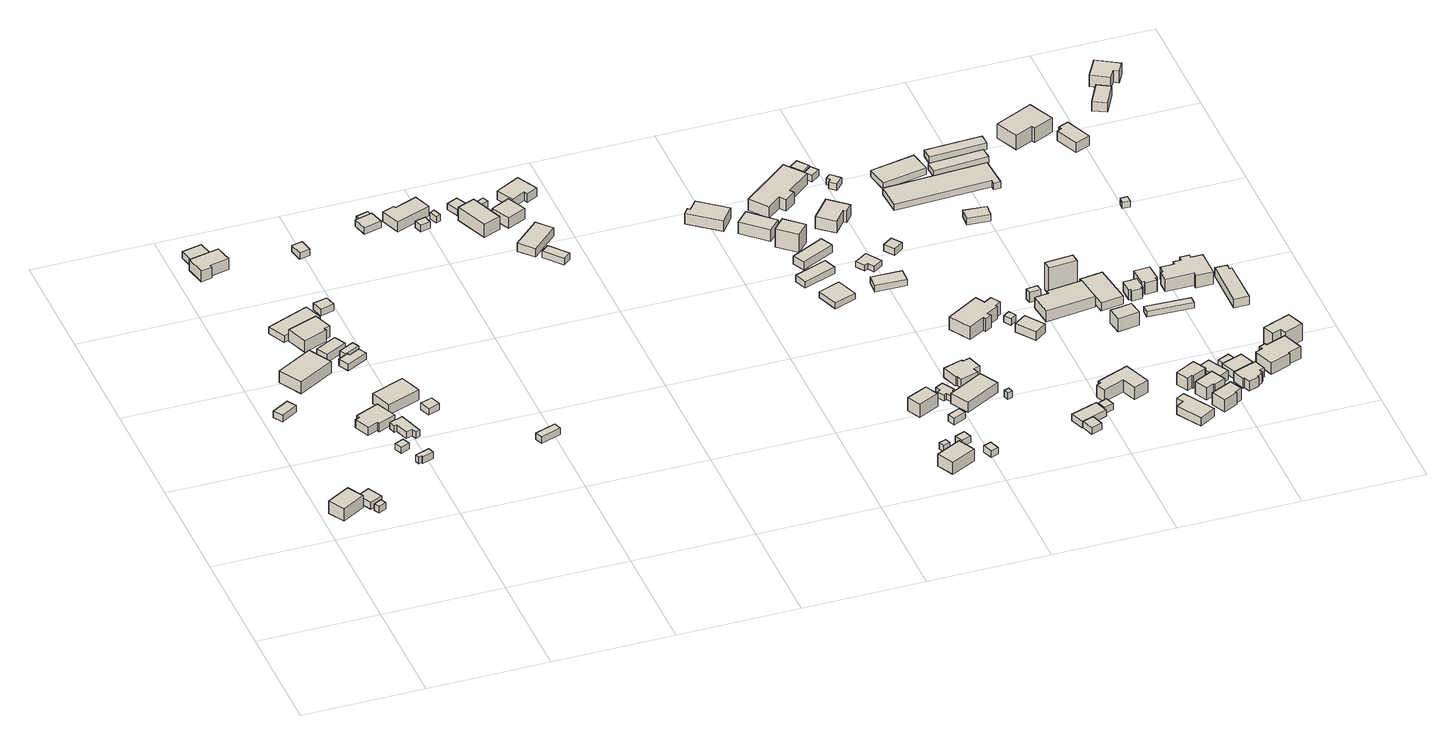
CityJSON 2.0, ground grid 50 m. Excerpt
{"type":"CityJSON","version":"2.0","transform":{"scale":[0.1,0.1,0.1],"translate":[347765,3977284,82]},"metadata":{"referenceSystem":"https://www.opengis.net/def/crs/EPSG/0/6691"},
"CityObjects":{
"building1":{"type":"Building","attributes":{"measuredHeight":7.7},"geometry":[{"type":"Solid","lod":"1","boundaries":[[[[0,1,2,3]],[[2,4,5,3]],[[1,6,4,2]],[[0,7,6,1]],[[3,5,7,0]],[[4,6,7,5]]]]}]},
"building2":{"type":"Building","attributes":{"measuredHeight":3.5},"geometry":[{"type":"Solid","lod":"1","boundaries":[[[[8,9,10,11]],[[10,12,13,11]],[[9,14,12,10]],[[8,15,14,9]],[[11,13,15,8]],[[12,14,15,13]]]]}]},
"building3":{"type":"Building","attributes":{"measuredHeight":3},"geometry":[{"type":"Solid","lod":"1","boundaries":[[[[16,17,18,19]],[[18,20,21,19]],[[17,22,20,18]],[[16,23,22,17]],[[19,21,23,16]],[[20,22,23,21]]]]}]},
"building4":{"type":"Building","attributes":{"measuredHeight":3},"geometry":[{"type":"Solid","lod":"1","boundaries":[[[[24,25,26,27]],[[26,28,29,27]],[[25,30,28,26]],[[24,31,30,25]],[[27,29,31,24]],[[28,30,31,29]]]]}]},
"building5":{"type":"Building","attributes":{"measuredHeight":8},"geometry":[{"type":"Solid","lod":"1","boundaries":[[[[32,33,34,35]],[[34,36,37,35]],[[33,38,36,34]],[[32,39,38,33]],[[35,37,39,32]],[[36,38,39,37]]]]}]},
"building6":{"type":"Building","attributes":{"measuredHeight":2.8},"geometry":[{"type":"Solid","lod":"1","boundaries":[[[[40,41,42,43]],[[42,44,45,43]],[[41,46,44,42]],[[40,47,46,41]],[[43,45,47,40]],[[44,46,47,45]]]]}]},
"building7":{"type":"Building","attributes":{"measuredHeight":4.9},"geometry":[{"type":"Solid","lod":"1","boundaries":[[[[48,49,50,51,52,53,54,55]],[[54,56,57,55]],[[53,58,56,54]],[[52,59,58,53]],[[51,60,59,52]],[[50,61,60,51]],[[49,62,61,50]],[[48,63,62,49]],[[55,57,63,48]],[[56,58,59,60,61,62,63,57]]]]}]},
"building8":{"type":"Building","attributes":{"measuredHeight":3},"geometry":[{"type":"Solid","lod":"1","boundaries":[[[[64,65,66,67,68,69]],[[68,70,71,69]],[[67,72,70,68]],[[66,73,72,67]],[[65,74,73,66]],[[64,75,74,65]],[[69,71,75,64]],[[70,72,73,74,75,71]]]]}]},
"building9":{"type":"Building","attributes":{"measuredHeight":3},"geometry":[{"type":"Solid","lod":"1","boundaries":[[[[76,77,78,79,80,81,82,83]],[[82,84,85,83]],[[81,86,84,82]],[[80,87,86,81]],[[79,88,87,80]],[[78,89,88,79]],[[77,90,89,78]],[[76,91,90,77]],[[83,85,91,76]],[[84,86,87,88,89,90,91,85]]]]}]},
"building10":{"type":"Building","attributes":{"measuredHeight":7.2},"geometry":[{"type":"Solid","lod":"1","boundaries":[[[[92,93,94,95,96,97]],[[96,98,99,97]],[[95,100,98,96]],[[94,101,100,95]],[[93,102,101,94]],[[92,103,102,93]],[[97,99,103,92]],[[98,100,101,102,103,99]]]]}]},
"building11":{"type":"Building","attributes":{"measuredHeight":3},"geometry":[{"type":"Solid","lod":"1","boundaries":[[[[104,105,106,107]],[[106,108,109,107]],[[105,110,108,106]],[[104,111,110,105]],[[107,109,111,104]],[[108,110,111,109]]]]}]},
"building12":{"type":"Building","attributes":{"measuredHeight":7.8},"geometry":[{"type":"Solid","lod":"1","boundaries":[[[[112,113,114,115,116,117]],[[116,118,119,117]],[[115,120,118,116]],[[114,121,120,115]],[[113,122,121,114]],[[112,123,122,113]],[[117,119,123,112]],[[118,120,121,122,123,119]]]]}]},
"building13":{"type":"Building","attributes":{"measuredHeight":3.6},"geometry":[{"type":"Solid","lod":"1","boundaries":[[[[124,125,126,127,128]],[[127,129,130,128]],[[126,131,129,127]],[[125,132,131,126]],[[124,133,132,125]],[[128,130,133,124]],[[129,131,132,133,130]]]]}]},
"building14":{"type":"Building","attributes":{"measuredHeight":4.2},"geometry":[{"type":"Solid","lod":"1","boundaries":[[[[134,135,136,137]],[[136,138,139,137]],[[135,140,138,136]],[[134,141,140,135]],[[137,139,141,134]],[[138,140,141,139]]]]}]},
"building15":{"type":"Building","attributes":{"measuredHeight":6},"geometry":[{"type":"Solid","lod":"1","boundaries":[[[[142,143,144,145,146]],[[145,147,148,146]],[[144,149,147,145]],[[143,150,149,144]],[[142,151,150,143]],[[146,148,151,142]],[[147,149,150,151,148]]]]}]},
"building16":{"type":"Building","attributes":{"measuredHeight":3},"geometry":[{"type":"Solid","lod":"1","boundaries":[[[[152,153,154,155,156,157]],[[156,158,159,157]],[[155,160,158,156]],[[154,161,160,155]],[[153,162,161,154]],[[152,163,162,153]],[[157,159,163,152]],[[158,160,161,162,163,159]]]]}]},
"building17":{"type":"Building","attributes":{"measuredHeight":3},"geometry":[{"type":"Solid","lod":"1","boundaries":[[[[164,165,166,167]],[[166,168,169,167]],[[165,170,168,166]],[[164,171,170,165]],[[167,169,171,164]],[[168,170,171,169]]]]}]},
"building18":{"type":"Building","attributes":{"measuredHeight":3},"geometry":[{"type":"Solid","lod":"1","boundaries":[[[[172,173,174,175]],[[174,176,177,175]],[[173,178,176,174]],[[172,179,178,173]],[[175,177,179,172]],[[176,178,179,177]]]]}]},
"building19":{"type":"Building","attributes":{"measuredHeight":3},"geometry":[{"type":"Solid","lod":"1","boundaries":[[[[180,181,182,183]],[[182,184,185,183]],[[181,186,184,182]],[[180,187,186,181]],[[183,185,187,180]],[[184,186,187,185]]]]}]},
"building20":{"type":"Building","attributes":{"measuredHeight":3},"geometry":[{"type":"Solid","lod":"1","boundaries":[[[[188,189,190,191]],[[190,192,193,191]],[[189,194,192,190]],[[188,195,194,189]],[[191,193,195,188]],[[192,194,195,193]]]]}]},
"building21":{"type":"Building","attributes":{"measuredHeight":3},"geometry":[{"type":"Solid","lod":"1","boundaries":[[[[196,197,198,199]],[[198,200,201,199]],[[197,202,200,198]],[[196,203,202,197]],[[199,201,203,196]],[[200,202,203,201]]]]}]},
"building22":{"type":"Building","attributes":{"measuredHeight":3},"geometry":[{"type":"Solid","lod":"1","boundaries":[[[[204,205,206,207,208,209]],[[208,210,211,209]],[[207,212,210,208]],[[206,213,212,207]],[[205,214,213,206]],[[204,215,214,205]],[[209,211,215,204]],[[210,212,213,214,215,211]]]]}]},
"building23":{"type":"Building","attributes":{"measuredHeight":2.5},"geometry":[{"type":"Solid","lod":"1","boundaries":[[[[216,204,209,217]],[[209,218,219,217]],[[204,220,218,209]],[[216,221,220,204]],[[217,219,221,216]],[[218,220,221,219]]]]}]},
"building24":{"type":"Building","attributes":{"measuredHeight":5.7},"geometry":[{"type":"Solid","lod":"1","boundaries":[[[[222,223,224,225,226,227]],[[226,228,229,227]],[[225,230,228,226]],[[224,231,230,225]],[[223,232,231,224]],[[222,233,232,223]],[[227,229,233,222]],[[228,230,231,232,233,229]]]]}]},
"building25":{"type":"Building","attributes":{"measuredHeight":3},"geometry":[{"type":"Solid","lod":"1","boundaries":[[[[234,235,236,237]],[[236,238,239,237]],[[235,240,238,236]],[[234,241,240,235]],[[237,239,241,234]],[[238,240,241,239]]]]}]},
"building26":{"type":"Building","attributes":{"measuredHeight":3},"geometry":[{"type":"Solid","lod":"1","boundaries":[[[[242,243,244,245]],[[244,246,247,245]],[[243,248,246,244]],[[242,249,248,243]],[[245,247,249,242]],[[246,248,249,247]]]]}]},
"building27":{"type":"Building","attributes":{"measuredHeight":2.8},"geometry":[{"type":"Solid","lod":"1","boundaries":[[[[250,251,252,253]],[[252,254,255,253]],[[251,256,254,252]],[[250,257,256,251]],[[253,255,257,250]],[[254,256,257,255]]]]}]},
"building28":{"type":"Building","attributes":{"measuredHeight":7.6},"geometry":[{"type":"Solid","lod":"1","boundaries":[[[[258,259,260,261]],[[260,262,263,261]],[[259,264,262,260]],[[258,265,264,259]],[[261,263,265,258]],[[262,264,265,263]]]]}]},
"building29":{"type":"Building","attributes":{"measuredHeight":3},"geometry":[{"type":"Solid","lod":"1","boundaries":[[[[266,267,268,269]],[[268,270,271,269]],[[267,272,270,268]],[[266,273,272,267]],[[269,271,273,266]],[[270,272,273,271]]]]}]},
"building30":{"type":"Building","attributes":{"measuredHeight":4.6},"geometry":[{"type":"Solid","lod":"1","boundaries":[[[[274,275,276,277]],[[276,278,279,277]],[[275,280,278,276]],[[274,281,280,275]],[[277,279,281,274]],[[278,280,281,279]]]]}]},
"building31":{"type":"Building","attributes":{"measuredHeight":3},"geometry":[{"type":"Solid","lod":"1","boundaries":[[[[282,283,284,285]],[[284,286,287,285]],[[283,288,286,284]],[[282,289,288,283]],[[285,287,289,282]],[[286,288,289,287]]]]}]},
"building32":{"type":"Building","attributes":{"measuredHeight":6.4},"geometry":[{"type":"Solid","lod":"1","boundaries":[[[[290,291,292,293]],[[292,294,295,293]],[[291,296,294,292]],[[290,297,296,291]],[[293,295,297,290]],[[294,296,297,295]]]]}]},
"building33":{"type":"Building","attributes":{"measuredHeight":4.8},"geometry":[{"type":"Solid","lod":"1","boundaries":[[[[298,299,300,301,302,303]],[[302,304,305,303]],[[301,306,304,302]],[[300,307,306,301]],[[299,308,307,300]],[[298,309,308,299]],[[303,305,309,298]],[[304,306,307,308,309,305]]]]}]},
"building34":{"type":"Building","attributes":{"measuredHeight":7.5},"geometry":[{"type":"Solid","lod":"1","boundaries":[[[[310,311,312,313]],[[312,314,315,313]],[[311,316,314,312]],[[310,317,316,311]],[[313,315,317,310]],[[314,316,317,315]]]]}]},
"building35":{"type":"Building","attributes":{"measuredHeight":3},"geometry":[{"type":"Solid","lod":"1","boundaries":[[[[318,319,320,321]],[[320,322,323,321]],[[319,324,322,320]],[[318,325,324,319]],[[321,323,325,318]],[[322,324,325,323]]]]}]},
"building36":{"type":"Building","attributes":{"measuredHeight":3},"geometry":[{"type":"Solid","lod":"1","boundaries":[[[[326,327,328,329]],[[328,330,331,329]],[[327,332,330,328]],[[326,333,332,327]],[[329,331,333,326]],[[330,332,333,331]]]]}]},
"building37":{"type":"Building","attributes":{"measuredHeight":7.1},"geometry":[{"type":"Solid","lod":"1","boundaries":[[[[334,335,336,337]],[[336,338,339,337]],[[335,340,338,336]],[[334,341,340,335]],[[337,339,341,334]],[[338,340,341,339]]]]}]},
"building38":{"type":"Building","attributes":{"measuredHeight":3},"geometry":[{"type":"Solid","lod":"1","boundaries":[[[[342,343,344,345]],[[344,346,347,345]],[[343,348,346,344]],[[342,349,348,343]],[[345,347,349,342]],[[346,348,349,347]]]]}]},
"building39":{"type":"Building","attributes":{"measuredHeight":3},"geometry":[{"type":"Solid","lod":"1","boundaries":[[[[350,351,352,353]],[[352,354,355,353]],[[351,356,354,352]],[[350,357,356,351]],[[353,355,357,350]],[[354,356,357,355]]]]}]},
"building40":{"type":"Building","attributes":{"measuredHeight":7},"geometry":[{"type":"Solid","lod":"1","boundaries":[[[[358,359,360,361,362,363]],[[362,364,365,363]],[[361,366,364,362]],[[360,367,366,361]],[[359,368,367,360]],[[358,369,368,359]],[[363,365,369,358]],[[364,366,367,368,369,365]]]]}]},
"building41":{"type":"Building","attributes":{"measuredHeight":2.7},"geometry":[{"type":"Solid","lod":"1","boundaries":[[[[370,371,372,373,374,375,376,377,378,379]],[[378,380,381,379]],[[377,382,380,378]],[[376,383,382,377]],[[375,384,383,376]],[[374,385,384,375]],[[373,386,385,374]],[[372,387,386,373]],[[371,388,387,372]],[[370,389,388,371]],[[379,381,389,370]],[[380,382,383,384,385,386,387,388,389,381]]]]}]},
"building42":{"type":"Building","attributes":{"measuredHeight":7.3},"geometry":[{"type":"Solid","lod":"1","boundaries":[[[[390,391,392,393]],[[392,394,395,393]],[[391,396,394,392]],[[390,397,396,391]],[[393,395,397,390]],[[394,396,397,395]]]]}]},
"building43":{"type":"Building","attributes":{"measuredHeight":6.1},"geometry":[{"type":"Solid","lod":"1","boundaries":[[[[398,399,400,401]],[[400,402,403,401]],[[399,404,402,400]],[[398,405,404,399]],[[401,403,405,398]],[[402,404,405,403]]]]}]},
"building44":{"type":"Building","attributes":{"measuredHeight":2.6},"geometry":[{"type":"Solid","lod":"1","boundaries":[[[[406,407,408,409]],[[408,410,411,409]],[[407,412,410,408]],[[406,413,412,407]],[[409,411,413,406]],[[410,412,413,411]]]]}]},
"building45":{"type":"Building","attributes":{"measuredHeight":3},"geometry":[{"type":"Solid","lod":"1","boundaries":[[[[414,415,416,417]],[[416,418,419,417]],[[415,420,418,416]],[[414,421,420,415]],[[417,419,421,414]],[[418,420,421,419]]]]}]},
"building46":{"type":"Building","attributes":{"measuredHeight":5.6},"geometry":[{"type":"Solid","lod":"1","boundaries":[[[[422,423,424,425,426,427,428,429,430,431]],[[430,432,433,431]],[[429,434,432,430]],[[428,435,434,429]],[[427,436,435,428]],[[426,437,436,427]],[[425,438,437,426]],[[424,439,438,425]],[[423,440,439,424]],[[422,441,440,423]],[[431,433,441,422]],[[432,434,435,436,437,438,439,440,441,433]]]]}]},
"building47":{"type":"Building","attributes":{"measuredHeight":9.3},"geometry":[{"type":"Solid","lod":"1","boundaries":[[[[442,443,444,445]],[[444,446,447,445]],[[443,448,446,444]],[[442,449,448,443]],[[445,447,449,442]],[[446,448,449,447]]]]}]},
"building48":{"type":"Building","attributes":{"measuredHeight":3.6},"geometry":[{"type":"Solid","lod":"1","boundaries":[[[[450,451,452,453]],[[452,454,455,453]],[[451,456,454,452]],[[450,457,456,451]],[[453,455,457,450]],[[454,456,457,455]]]]}]},
"building49":{"type":"Building","attributes":{"measuredHeight":3},"geometry":[{"type":"Solid","lod":"1","boundaries":[[[[458,459,460,461]],[[460,462,463,461]],[[459,464,462,460]],[[458,465,464,459]],[[461,463,465,458]],[[462,464,465,463]]]]}]},
"building50":{"type":"Building","attributes":{"measuredHeight":7.3},"geometry":[{"type":"Solid","lod":"1","boundaries":[[[[466,467,468,469,470,471,472,473]],[[472,474,475,473]],[[471,476,474,472]],[[470,477,476,471]],[[469,478,477,470]],[[468,479,478,469]],[[467,480,479,468]],[[466,481,480,467]],[[473,475,481,466]],[[474,476,477,478,479,480,481,475]]]]}]},
"building51":{"type":"Building","attributes":{"measuredHeight":3},"geometry":[{"type":"Solid","lod":"1","boundaries":[[[[482,483,484,485]],[[484,486,487,485]],[[483,488,486,484]],[[482,489,488,483]],[[485,487,489,482]],[[486,488,489,487]]]]}]},
"building52":{"type":"Building","attributes":{"measuredHeight":2.5},"geometry":[{"type":"Solid","lod":"1","boundaries":[[[[490,491,492,493,494,495]],[[494,496,497,495]],[[493,498,496,494]],[[492,499,498,493]],[[491,500,499,492]],[[490,501,500,491]],[[495,497,501,490]],[[496,498,499,500,501,497]]]]}]},
"building53":{"type":"Building","attributes":{"measuredHeight":3},"geometry":[{"type":"Solid","lod":"1","boundaries":[[[[502,503,504,505]],[[504,506,507,505]],[[503,508,506,504]],[[502,509,508,503]],[[505,507,509,502]],[[506,508,509,507]]]]}]},
"building54":{"type":"Building","attributes":{"measuredHeight":3},"geometry":[{"type":"Solid","lod":"1","boundaries":[[[[510,511,512,513]],[[512,514,515,513]],[[511,516,514,512]],[[510,517,516,511]],[[513,515,517,510]],[[514,516,517,515]]]]}]},
"building55":{"type":"Building","attributes":{"measuredHeight":7.8},"geometry":[{"type":"Solid","lod":"1","boundaries":[[[[518,519,520,521,522,523]],[[522,524,525,523]],[[521,526,524,522]],[[520,527,526,521]],[[519,528,527,520]],[[518,529,528,519]],[[523,525,529,518]],[[524,526,527,528,529,525]]]]}]},
"building56":{"type":"Building","attributes":{"measuredHeight":7.8},"geometry":[{"type":"Solid","lod":"1","boundaries":[[[[530,531,532,533,534,535,536,537,538,539,540,541]],[[540,542,543,541]],[[539,544,542,540]],[[538,545,544,539]],[[537,546,545,538]],[[536,547,546,537]],[[535,548,547,536]],[[534,549,548,535]],[[533,550,549,534]],[[532,551,550,533]],[[531,552,551,532]],[[530,553,552,531]],[[541,543,553,530]],[[542,544,545,546,547,548,549,550,551,552,553,543]]]]}]},
"building57":{"type":"Building","attributes":{"measuredHeight":3},"geometry":[{"type":"Solid","lod":"1","boundaries":[[[[554,555,556,557]],[[556,558,559,557]],[[555,560,558,556]],[[554,561,560,555]],[[557,559,561,554]],[[558,560,561,559]]]]}]},
"building58":{"type":"Building","attributes":{"measuredHeight":3},"geometry":[{"type":"Solid","lod":"1","boundaries":[[[[562,563,564,565]],[[564,566,567,565]],[[563,568,566,564]],[[562,569,568,563]],[[565,567,569,562]],[[566,568,569,567]]]]}]},
"building59":{"type":"Building","attributes":{"measuredHeight":3},"geometry":[{"type":"Solid","lod":"1","boundaries":[[[[570,571,572,573]],[[572,574,575,573]],[[571,576,574,572]],[[570,577,576,571]],[[573,575,577,570]],[[574,576,577,575]]]]}]},
"building60":{"type":"Building","attributes":{"measuredHeight":3},"geometry":[{"type":"Solid","lod":"1","boundaries":[[[[578,579,580,581]],[[580,582,583,581]],[[579,584,582,580]],[[578,585,584,579]],[[581,583,585,578]],[[582,584,585,583]]]]}]},
"building61":{"type":"Building","attributes":{"measuredHeight":3},"geometry":[{"type":"Solid","lod":"1","boundaries":[[[[586,587,588,589,590,591]],[[590,592,593,591]],[[589,594,592,590]],[[588,595,594,589]],[[587,596,595,588]],[[586,597,596,587]],[[591,593,597,586]],[[592,594,595,596,597,593]]]]}]},
"building62":{"type":"Building","attributes":{"measuredHeight":3},"geometry":[{"type":"Solid","lod":"1","boundaries":[[[[598,599,600,601]],[[600,602,603,601]],[[599,604,602,600]],[[598,605,604,599]],[[601,603,605,598]],[[602,604,605,603]]]]}]},
"building63":{"type":"Building","attributes":{"measuredHeight":4.3},"geometry":[{"type":"Solid","lod":"1","boundaries":[[[[606,607,608,609]],[[608,610,611,609]],[[607,612,610,608]],[[606,613,612,607]],[[609,611,613,606]],[[610,612,613,611]]]]}]},
"building64":{"type":"Building","attributes":{"measuredHeight":8},"geometry":[{"type":"Solid","lod":"1","boundaries":[[[[614,615,616,617,618,619,620,621]],[[620,622,623,621]],[[619,624,622,620]],[[618,625,624,619]],[[617,626,625,618]],[[616,627,626,617]],[[615,628,627,616]],[[614,629,628,615]],[[621,623,629,614]],[[622,624,625,626,627,628,629,623]]]]}]},
"building65":{"type":"Building","attributes":{"measuredHeight":4.7},"geometry":[{"type":"Solid","lod":"1","boundaries":[[[[630,631,632,633]],[[632,634,635,633]],[[631,636,634,632]],[[630,637,636,631]],[[633,635,637,630]],[[634,636,637,635]]]]}]},
"building66":{"type":"Building","attributes":{"measuredHeight":4.6},"geometry":[{"type":"Solid","lod":"1","boundaries":[[[[638,639,640,641,642,643]],[[642,644,645,643]],[[641,646,644,642]],[[640,647,646,641]],[[639,648,647,640]],[[638,649,648,639]],[[643,645,649,638]],[[644,646,647,648,649,645]]]]}]},
"building67":{"type":"Building","attributes":{"measuredHeight":7},"geometry":[{"type":"Solid","lod":"1","boundaries":[[[[650,651,652,653,654,655]],[[654,656,657,655]],[[653,658,656,654]],[[652,659,658,653]],[[651,660,659,652]],[[650,661,660,651]],[[655,657,661,650]],[[656,658,659,660,661,657]]]]}]},
"building68":{"type":"Building","attributes":{"measuredHeight":3},"geometry":[{"type":"Solid","lod":"1","boundaries":[[[[662,663,664,665]],[[664,666,667,665]],[[663,668,666,664]],[[662,669,668,663]],[[665,667,669,662]],[[666,668,669,667]]]]}]},
"building69":{"type":"Building","attributes":{"measuredHeight":12.6},"geometry":[{"type":"Solid","lod":"1","boundaries":[[[[670,671,672,673]],[[672,674,675,673]],[[671,676,674,672]],[[670,677,676,671]],[[673,675,677,670]],[[674,676,677,675]]]]}]},
"building70":{"type":"Building","attributes":{"measuredHeight":7.1},"geometry":[{"type":"Solid","lod":"1","boundaries":[[[[678,679,680,681,682,683,684]],[[683,685,686,684]],[[682,687,685,683]],[[681,688,687,682]],[[680,689,688,681]],[[679,690,689,680]],[[678,691,690,679]],[[684,686,691,678]],[[685,687,688,689,690,691,686]]]]}]},
"building71":{"type":"Building","attributes":{"measuredHeight":3},"geometry":[{"type":"Solid","lod":"1","boundaries":[[[[692,693,694,695,696,697]],[[696,698,699,697]],[[695,700,698,696]],[[694,701,700,695]],[[693,702,701,694]],[[692,703,702,693]],[[697,699,703,692]],[[698,700,701,702,703,699]]]]}]},
"building72":{"type":"Building","attributes":{"measuredHeight":3},"geometry":[{"type":"Solid","lod":"1","boundaries":[[[[704,705,706,707]],[[706,708,709,707]],[[705,710,708,706]],[[704,711,710,705]],[[707,709,711,704]],[[708,710,711,709]]]]}]},
"building73":{"type":"Building","attributes":{"measuredHeight":7},"geometry":[{"type":"Solid","lod":"1","boundaries":[[[[712,713,714,715,716,717]],[[716,718,719,717]],[[715,720,718,716]],[[714,721,720,715]],[[713,722,721,714]],[[712,723,722,713]],[[717,719,723,712]],[[718,720,721,722,723,719]]]]}]},
"building74":{"type":"Building","attributes":{"measuredHeight":7.1},"geometry":[{"type":"Solid","lod":"1","boundaries":[[[[724,725,726,727,728,729]],[[728,730,731,729]],[[727,732,730,728]],[[726,733,732,727]],[[725,734,733,726]],[[724,735,734,725]],[[729,731,735,724]],[[730,732,733,734,735,731]]]]}]},
"building75":{"type":"Building","attributes":{"measuredHeight":6},"geometry":[{"type":"Solid","lod":"1","boundaries":[[[[736,737,738,739]],[[738,740,741,739]],[[737,742,740,738]],[[736,743,742,737]],[[739,741,743,736]],[[740,742,743,741]]]]}]},
"building76":{"type":"Building","attributes":{"measuredHeight":4.4},"geometry":[{"type":"Solid","lod":"1","boundaries":[[[[744,745,746,747]],[[746,748,749,747]],[[745,750,748,746]],[[744,751,750,745]],[[747,749,751,744]],[[748,750,751,749]]]]}]},
"building77":{"type":"Building","attributes":{"measuredHeight":5.2},"geometry":[{"type":"Solid","lod":"1","boundaries":[[[[752,753,754,755,756,757]],[[756,758,759,757]],[[755,760,758,756]],[[754,761,760,755]],[[753,762,761,754]],[[752,763,762,753]],[[757,759,763,752]],[[758,760,761,762,763,759]]]]}]},
"building78":{"type":"Building","attributes":{"measuredHeight":3},"geometry":[{"type":"Solid","lod":"1","boundaries":[[[[764,765,766,767]],[[766,768,769,767]],[[765,770,768,766]],[[764,771,770,765]],[[767,769,771,764]],[[768,770,771,769]]]]}]},
"building79":{"type":"Building","attributes":{"measuredHeight":3},"geometry":[{"type":"Solid","lod":"1","boundaries":[[[[772,773,774,775]],[[774,776,777,775]],[[773,778,776,774]],[[772,779,778,773]],[[775,777,779,772]],[[776,778,779,777]]]]}]},
"building80":{"type":"Building","attributes":{"measuredHeight":4.6},"geometry":[{"type":"Solid","lod":"1","boundaries":[[[[780,781,782,783,784,785,786,787]],[[786,788,789,787]],[[785,790,788,786]],[[784,791,790,785]],[[783,792,791,784]],[[782,793,792,783]],[[781,794,793,782]],[[780,795,794,781]],[[787,789,795,780]],[[788,790,791,792,793,794,795,789]]]]}]},
"building81":{"type":"Building","attributes":{"measuredHeight":6.1},"geometry":[{"type":"Solid","lod":"1","boundaries":[[[[796,797,798,799,800,801,802,803,804,805,806,807]],[[806,808,809,807]],[[805,810,808,806]],[[804,811,810,805]],[[803,812,811,804]],[[802,813,812,803]],[[801,814,813,802]],[[800,815,814,801]],[[799,816,815,800]],[[798,817,816,799]],[[797,818,817,798]],[[796,819,818,797]],[[807,809,819,796]],[[808,810,811,812,813,814,815,816,817,818,819,809]]]]}]},
"building82":{"type":"Building","attributes":{"measuredHeight":3.7},"geometry":[{"type":"Solid","lod":"1","boundaries":[[[[820,821,822,823,824,825]],[[824,826,827,825]],[[823,828,826,824]],[[822,829,828,823]],[[821,830,829,822]],[[820,831,830,821]],[[825,827,831,820]],[[826,828,829,830,831,827]]]]}]},
"building83":{"type":"Building","attributes":{"measuredHeight":3},"geometry":[{"type":"Solid","lod":"1","boundaries":[[[[832,833,834,835]],[[834,836,837,835]],[[833,838,836,834]],[[832,839,838,833]],[[835,837,839,832]],[[836,838,839,837]]]]}]},
"building84":{"type":"Building","attributes":{"measuredHeight":2.5},"geometry":[{"type":"Solid","lod":"1","boundaries":[[[[840,841,842,843]],[[842,844,845,843]],[[841,846,844,842]],[[840,847,846,841]],[[843,845,847,840]],[[844,846,847,845]]]]}]},
"building85":{"type":"Building","attributes":{"measuredHeight":5.9},"geometry":[{"type":"Solid","lod":"1","boundaries":[[[[848,849,850,851,852,853,854,855]],[[854,856,857,855]],[[853,858,856,854]],[[852,859,858,853]],[[851,860,859,852]],[[850,861,860,851]],[[849,862,861,850]],[[848,863,862,849]],[[855,857,863,848]],[[856,858,859,860,861,862,863,857]]]]}]},
"building86":{"type":"Building","attributes":{"measuredHeight":7.4},"geometry":[{"type":"Solid","lod":"1","boundaries":[[[[864,865,866,867,868,869,870,871,872,873]],[[872,874,875,873]],[[871,876,874,872]],[[870,877,876,871]],[[869,878,877,870]],[[868,879,878,869]],[[867,880,879,868]],[[866,881,880,867]],[[865,882,881,866]],[[864,883,882,865]],[[873,875,883,864]],[[874,876,877,878,879,880,881,882,883,875]]]]}]},
"building87":{"type":"Building","attributes":{"measuredHeight":7.9},"geometry":[{"type":"Solid","lod":"1","boundaries":[[[[884,885,886,887,888,889,890,891,892,893,894,895,896,897]],[[896,898,899,897]],[[895,900,898,896]],[[894,901,900,895]],[[893,902,901,894]],[[892,903,902,893]],[[891,904,903,892]],[[890,905,904,891]],[[889,906,905,890]],[[888,907,906,889]],[[887,908,907,888]],[[886,909,908,887]],[[885,910,909,886]],[[884,911,910,885]],[[897,899,911,884]],[[898,900,901,902,903,904,905,906,907,908,909,910,911,899]]]]}]},
"building88":{"type":"Building","attributes":{"measuredHeight":9.3},"geometry":[{"type":"Solid","lod":"1","boundaries":[[[[912,913,914,915,916,917]],[[916,918,919,917]],[[915,920,918,916]],[[914,921,920,915]],[[913,922,921,914]],[[912,923,922,913]],[[917,919,923,912]],[[918,920,921,922,923,919]]]]}]},
"building89":{"type":"Building","attributes":{"measuredHeight":9.7},"geometry":[{"type":"Solid","lod":"1","boundaries":[[[[924,925,926,927,928,929]],[[928,930,931,929]],[[927,932,930,928]],[[926,933,932,927]],[[925,934,933,926]],[[924,935,934,925]],[[929,931,935,924]],[[930,932,933,934,935,931]]]]}]},
"building90":{"type":"Building","attributes":{"measuredHeight":3},"geometry":[{"type":"Solid","lod":"1","boundaries":[[[[936,937,938,939]],[[938,940,941,939]],[[937,942,940,938]],[[936,943,942,937]],[[939,941,943,936]],[[940,942,943,941]]]]}]},
"building91":{"type":"Building","attributes":{"measuredHeight":4.6},"geometry":[{"type":"Solid","lod":"1","boundaries":[[[[944,945,946,947,948,949]],[[948,950,951,949]],[[947,952,950,948]],[[946,953,952,947]],[[945,954,953,946]],[[944,955,954,945]],[[949,951,955,944]],[[950,952,953,954,955,951]]]]}]},
"building92":{"type":"Building","attributes":{"measuredHeight":5.6},"geometry":[{"type":"Solid","lod":"1","boundaries":[[[[956,957,958,959,960,961]],[[960,962,963,961]],[[959,964,962,960]],[[958,965,964,959]],[[957,966,965,958]],[[956,967,966,957]],[[961,963,967,956]],[[962,964,965,966,967,963]]]]}]},
"building93":{"type":"Building","attributes":{"measuredHeight":4.3},"geometry":[{"type":"Solid","lod":"1","boundaries":[[[[968,969,970,971]],[[970,972,973,971]],[[969,974,972,970]],[[968,975,974,969]],[[971,973,975,968]],[[972,974,975,973]]]]}]},
"building94":{"type":"Building","attributes":{"measuredHeight":7.4},"geometry":[{"type":"Solid","lod":"1","boundaries":[[[[976,977,978,979,980,981]],[[980,982,983,981]],[[979,984,982,980]],[[978,985,984,979]],[[977,986,985,978]],[[976,987,986,977]],[[981,983,987,976]],[[982,984,985,986,987,983]]]]}]}
},
"vertices":[
[142,583,60],[46,528,60],[8,594,60],[104,649,60],[8,594,117],[104,649,117],[46,528,117],[142,583,117],
[166,565,59],[136,625,59],[188,652,59],[219,592,59],[188,652,90],[219,592,90],[136,625,90],[166,565,90],
[208,567,62],[219,544,62],[187,528,62],[175,551,62],[187,528,92],[175,551,92],[219,544,92],[208,567,92],
[95,1292,48],[118,1254,48],[47,1212,48],[25,1251,48],[47,1212,78],[25,1251,78],[118,1254,78],[95,1292,78],
[271,1539,46],[325,1444,46],[175,1359,46],[121,1454,46],[175,1359,101],[121,1454,101],[325,1444,101],[271,1539,101],
[421,914,53],[434,884,53],[397,867,53],[383,898,53],[397,867,81],[383,898,81],[434,884,81],[421,914,81],
[402,1146,51],[441,1059,51],[367,1026,51],[362,1036,51],[319,1017,51],[291,1081,51],[310,1089,51],[304,1103,51],[310,1089,89],[304,1103,89],[291,1081,89],[319,1017,89],[362,1036,89],[367,1026,89],[441,1059,89],[402,1146,89],
[489,820,55],[498,794,55],[451,777,55],[449,785,55],[436,780,55],[429,798,55],[436,780,85],[429,798,85],[449,785,85],[451,777,85],[498,794,85],[489,820,85],
[466,1049,52],[499,945,52],[480,939,52],[474,959,52],[446,950,52],[429,1004,52],[418,1001,52],[410,1030,52],[418,1001,82],[410,1030,82],[429,1004,82],[446,950,82],[474,959,82],[480,939,82],[499,945,82],[466,1049,82],
[192,2208,34],[111,2191,34],[114,2178,34],[69,2169,34],[51,2253,34],[176,2280,34],[51,2253,84],[176,2280,84],[69,2169,84],[114,2178,84],[111,2191,84],[192,2208,84],
[136,2357,31],[148,2299,31],[65,2282,31],[53,2339,31],[65,2282,61],[53,2339,61],[148,2299,61],[136,2357,61],
[371,1739,43],[399,1664,43],[373,1655,43],[377,1642,43],[278,1605,43],[245,1693,43],[278,1605,96],[245,1693,96],[377,1642,96],[373,1655,96],[399,1664,96],[371,1739,96],
[368,1837,41],[397,1761,41],[379,1752,41],[227,1693,41],[192,1765,41],[227,1693,72],[192,1765,72],[379,1752,72],[397,1761,72],[368,1837,72],
[310,1562,45],[398,1608,45],[423,1560,45],[335,1514,45],[423,1560,81],[335,1514,81],[398,1608,81],[310,1562,81],
[542,1257,50],[570,1183,50],[574,1167,50],[436,1115,50],[405,1205,50],[436,1115,97],[405,1205,97],[574,1167,97],[570,1183,97],[542,1257,97],
[462,1516,45],[479,1483,45],[391,1437,45],[369,1480,45],[411,1502,45],[416,1492,45],[411,1502,75],[416,1492,75],[369,1480,75],[391,1437,75],[479,1483,75],[462,1516,75],
[453,1561,45],[467,1533,45],[404,1501,45],[390,1529,45],[404,1501,75],[390,1529,75],[467,1533,75],[453,1561,75],
[610,1123,52],[626,1079,52],[576,1061,52],[560,1106,52],[576,1061,82],[560,1106,82],[626,1079,82],[610,1123,82],
[460,1865,42],[471,1818,42],[412,1802,42],[401,1851,42],[412,1802,72],[401,1851,72],[471,1818,72],[460,1865,72],
[497,2242,34],[508,2187,34],[464,2178,34],[453,2233,34],[464,2178,64],[453,2233,64],[508,2187,64],[497,2242,64],
[992,818,46],[1003,786,46],[918,755,46],[906,787,46],[918,755,76],[906,787,76],[1003,786,76],[992,818,76],
[804,2326,31],[806,2327,31],[822,2266,31],[748,2248,31],[733,2308,31],[753,2313,31],[733,2308,61],[753,2313,61],[748,2248,61],[822,2266,61],[806,2327,61],[804,2326,61],
[798,2348,31],[747,2334,31],[753,2313,56],[747,2334,56],[804,2326,56],[798,2348,56],
[989,2346,31],[1016,2275,31],[871,2220,31],[841,2301,31],[891,2320,31],[895,2310,31],[891,2320,76],[895,2310,76],[841,2301,76],[871,2220,76],[1016,2275,76],[989,2346,76],
[985,2232,33],[993,2198,33],[951,2187,33],[942,2221,33],[951,2187,63],[942,2221,63],[993,2198,63],[985,2232,63],
[1033,2263,32],[1045,2228,32],[1025,2221,32],[1013,2255,32],[1025,2221,62],[1013,2255,62],[1045,2228,62],[1033,2263,62],
[1139,2308,33],[1163,2258,33],[1117,2236,33],[1093,2286,33],[1117,2236,61],[1093,2286,61],[1163,2258,61],[1139,2308,61],
[1181,2237,33],[1235,2101,33],[1164,2073,33],[1110,2209,33],[1164,2073,94],[1110,2209,94],[1235,2101,94],[1181,2237,94],
[1231,2271,34],[1241,2246,34],[1211,2233,34],[1200,2258,34],[1211,2233,64],[1200,2258,64],[1241,2246,64],[1231,2271,64],
[1359,2048,35],[1412,1990,35],[1303,1888,35],[1250,1946,35],[1303,1888,74],[1250,1946,74],[1412,1990,74],[1359,2048,74],
[1356,1904,35],[1418,1832,35],[1386,1805,35],[1324,1877,35],[1386,1805,65],[1324,1877,65],[1418,1832,65],[1356,1904,65],
[1232,2173,34],[1310,2210,34],[1347,2132,34],[1270,2095,34],[1347,2132,83],[1270,2095,83],[1310,2210,83],[1232,2173,83],
[1438,2252,32],[1393,2229,32],[1385,2243,32],[1329,2214,32],[1292,2285,32],[1394,2338,32],[1292,2285,72],[1394,2338,72],[1329,2214,72],[1385,2243,72],[1393,2229,72],[1438,2252,72],
[2401,80,62],[2297,27,62],[2261,96,62],[2366,149,62],[2261,96,117],[2366,149,117],[2297,27,117],[2401,80,117],
[2331,202,65],[2340,179,65],[2311,168,65],[2302,191,65],[2311,168,95],[2302,191,95],[2340,179,95],[2331,202,95],
[2415,229,62],[2428,194,62],[2386,178,62],[2373,213,62],[2386,178,92],[2373,213,92],[2428,194,92],[2415,229,92],
[2395,468,48],[2308,426,48],[2281,482,48],[2369,524,48],[2281,482,108],[2369,524,108],[2308,426,108],[2395,468,108],
[2486,132,62],[2501,90,62],[2469,78,62],[2453,120,62],[2469,78,92],[2453,120,92],[2501,90,92],[2486,132,92],
[2449,380,57],[2463,349,57],[2410,325,57],[2397,356,57],[2410,325,87],[2397,356,87],[2463,349,87],[2449,380,87],
[2079,1878,29],[2026,1809,29],[1904,1904,29],[1923,1929,29],[1932,1921,29],[1967,1965,29],[1932,1921,78],[1967,1965,78],[1923,1929,78],[1904,1904,78],[2026,1809,78],[2079,1878,78],
[2449,566,49],[2479,514,49],[2470,509,49],[2478,494,49],[2452,479,49],[2441,498,49],[2429,491,49],[2412,520,49],[2427,528,49],[2416,547,49],[2427,528,76],[2416,547,76],[2412,520,76],[2429,491,76],[2441,498,76],[2452,479,76],[2478,494,76],[2470,509,76],[2479,514,76],[2449,566,76],
[2218,1741,28],[2170,1689,28],[2072,1779,28],[2121,1831,28],[2072,1779,82],[2121,1831,82],[2170,1689,82],[2218,1741,82],
[2593,546,53],[2635,469,53],[2488,387,53],[2446,464,53],[2488,387,99],[2446,464,99],[2635,469,99],[2593,546,99],
[2321,1355,8],[2355,1266,8],[2263,1232,8],[2230,1321,8],[2263,1232,34],[2230,1321,34],[2355,1266,34],[2321,1355,34],
[2316,1494,9],[2336,1442,9],[2200,1392,9],[2181,1444,9],[2200,1392,39],[2181,1444,39],[2336,1442,39],[2316,1494,39],
[2560,659,49],[2562,651,49],[2592,660,49],[2611,599,49],[2583,591,49],[2591,568,49],[2517,544,49],[2510,567,49],[2502,565,49],[2480,633,49],[2502,565,92],[2480,633,92],[2510,567,92],[2517,544,92],[2591,568,92],[2583,591,92],[2611,599,92],[2592,660,92],[2562,651,92],[2560,659,92],
[2300,1656,15],[2253,1604,15],[2180,1669,15],[2227,1721,15],[2180,1669,99],[2227,1721,99],[2253,1604,99],[2300,1656,99],
[2346,1618,11],[2371,1568,11],[2233,1501,11],[2209,1550,11],[2233,1501,47],[2209,1550,47],[2371,1568,47],[2346,1618,47],
[2669,440,55],[2675,419,55],[2656,412,55],[2649,433,55],[2656,412,85],[2649,433,85],[2675,419,85],[2669,440,85],
[2355,2063,29],[2421,1981,29],[2323,1901,29],[2334,1886,29],[2290,1850,29],[2270,1875,29],[2215,1830,29],[2157,1902,29],[2215,1830,82],[2157,1902,82],[2270,1875,82],[2290,1850,82],[2334,1886,82],[2323,1901,82],[2421,1981,82],[2355,2063,82],
[2569,1340,5],[2567,1282,5],[2440,1286,5],[2442,1344,5],[2440,1286,35],[2442,1344,35],[2567,1282,35],[2569,1340,35],
[2479,1493,7],[2520,1429,7],[2480,1403,7],[2463,1431,7],[2449,1422,7],[2425,1458,7],[2449,1422,32],[2425,1458,32],[2463,1431,32],[2480,1403,32],[2520,1429,32],[2479,1493,32],
[2904,156,60],[2920,106,60],[2874,91,60],[2858,141,60],[2874,91,90],[2858,141,90],[2920,106,90],[2904,156,90],
[2946,239,58],[2965,182,58],[2855,144,58],[2835,200,58],[2855,144,88],[2835,200,88],[2965,182,88],[2946,239,88],
[2511,1749,20],[2483,1716,20],[2472,1725,20],[2425,1668,20],[2360,1722,20],[2435,1813,20],[2360,1722,74],[2435,1813,74],[2425,1668,74],[2472,1725,74],[2483,1716,74],[2511,1749,74],
[2743,1011,34],[2766,973,34],[2798,993,34],[2821,954,34],[2797,940,34],[2801,932,34],[2751,902,34],[2761,887,34],[2734,871,34],[2727,882,34],[2662,843,34],[2609,930,34],[2662,843,93],[2609,930,93],[2727,882,93],[2734,871,93],[2761,887,93],[2751,902,93],[2801,932,93],[2797,940,93],[2821,954,93],[2798,993,93],[2766,973,93],[2743,1011,93],
[2422,2102,27],[2457,2058,27],[2423,2030,27],[2387,2074,27],[2423,2030,57],[2387,2074,57],[2457,2058,57],[2422,2102,57],
[2990,247,59],[3003,211,59],[2963,197,59],[2951,232,59],[2963,197,89],[2951,232,89],[3003,211,89],[2990,247,89],
[2599,1544,8],[2628,1503,8],[2588,1474,8],[2559,1515,8],[2588,1474,38],[2559,1515,38],[2628,1503,38],[2599,1544,38],
[2458,2048,28],[2481,2018,28],[2445,1991,28],[2423,2021,28],[2445,1991,58],[2423,2021,58],[2481,2018,58],[2458,2048,58],
[2548,1949,22],[2516,1917,22],[2492,1941,22],[2504,1954,22],[2492,1966,22],[2512,1985,22],[2492,1966,52],[2512,1985,52],[2504,1954,52],[2492,1941,52],[2516,1917,52],[2548,1949,52],
[2843,920,36],[2861,891,36],[2835,874,36],[2817,903,36],[2835,874,66],[2817,903,66],[2861,891,66],[2843,920,66],
[2887,866,35],[2942,789,35],[2892,752,35],[2837,830,35],[2892,752,74],[2837,830,74],[2942,789,74],[2887,866,74],
[3078,306,57],[2989,271,57],[2974,309,57],[2993,317,57],[2987,330,57],[3120,383,57],[3164,271,57],[3102,246,57],[3164,271,114],[3102,246,114],[3120,383,114],[2987,330,114],[2993,317,114],[2974,309,114],[2989,271,114],[3078,306,114],
[2997,1033,24],[3001,1006,24],[2955,1000,24],[2952,1027,24],[2955,1000,71],[2952,1027,71],[3001,1006,71],[2997,1033,71],
[3272,176,54],[3349,47,54],[3282,7,54],[3221,109,54],[3254,129,54],[3237,156,54],[3254,129,92],[3237,156,92],[3221,109,92],[3282,7,92],[3349,47,92],[3272,176,92],
[3163,997,28],[3176,884,28],[2971,860,28],[2960,957,28],[3019,964,28],[3017,980,28],[3019,964,78],[3017,980,78],[2960,957,78],[2971,860,78],[3176,884,78],[3163,997,78],
[2860,2017,2],[2877,1925,2],[2692,1890,2],[2675,1982,2],[2692,1890,32],[2675,1982,32],[2877,1925,32],[2860,2017,32],
[3156,1080,16],[3159,1041,16],[3043,1032,16],[3040,1071,16],[3043,1032,141],[3040,1071,141],[3159,1041,141],[3156,1080,141],
[3398,281,48],[3397,280,48],[3337,250,48],[3334,254,48],[3313,243,48],[3287,293,48],[3369,336,48],[3287,293,106],[3369,336,106],[3313,243,106],[3334,254,106],[3337,250,106],[3397,280,106],[3398,281,106],
[3101,1875,6],[3107,1743,6],[3080,1742,6],[3079,1760,6],[2683,1744,6],[2677,1855,6],[2683,1744,36],[2677,1855,36],[3079,1760,36],[3080,1742,36],[3107,1743,36],[3101,1875,36],
[3007,1615,5],[3002,1560,5],[2909,1568,5],[2913,1623,5],[2909,1568,35],[2913,1623,35],[3002,1560,35],[3007,1615,35],
[3332,212,51],[3413,252,51],[3442,192,51],[3393,168,51],[3390,174,51],[3358,159,51],[3390,174,108],[3358,159,108],[3393,168,108],[3442,192,108],[3413,252,108],[3332,212,108],
[3369,126,50],[3457,168,50],[3481,116,50],[3452,102,50],[3455,95,50],[3397,67,50],[3455,95,106],[3397,67,106],[3452,102,106],[3481,116,106],[3457,168,106],[3369,126,106],
[3282,781,31],[3292,719,31],[3202,705,31],[3192,767,31],[3202,705,91],[3192,767,91],[3292,719,91],[3282,781,91],
[3259,1040,25],[3282,871,25],[3189,858,25],[3165,1027,25],[3189,858,63],[3165,1027,63],[3282,871,63],[3259,1040,63],
[3480,257,48],[3436,234,48],[3431,243,48],[3425,239,48],[3382,318,48],[3433,345,48],[3382,318,91],[3433,345,91],[3425,239,91],[3431,243,91],[3436,234,91],[3480,257,91],
[3118,1963,2],[3121,1912,2],[2897,1898,2],[2894,1950,2],[2897,1898,32],[2894,1950,32],[3121,1912,32],[3118,1963,32],
[3523,374,45],[3538,341,45],[3487,322,45],[3474,353,45],[3487,322,75],[3474,353,75],[3538,341,75],[3523,374,75],
[3368,957,18],[3371,900,18],[3364,899,18],[3364,889,18],[3323,887,18],[3323,899,18],[3315,898,18],[3313,954,18],[3315,898,64],[3313,954,64],[3323,899,64],[3323,887,64],[3364,889,64],[3364,899,64],[3371,900,64],[3368,957,64],
[3496,239,48],[3595,275,48],[3612,226,48],[3591,218,48],[3597,202,48],[3588,199,48],[3591,192,48],[3571,185,48],[3573,179,48],[3529,163,48],[3520,189,48],[3514,187,48],[3520,189,92],[3514,187,92],[3529,163,92],[3573,179,92],[3571,185,92],[3591,192,92],[3588,199,92],[3597,202,92],[3591,218,92],[3612,226,92],[3595,275,92],[3496,239,92],
[3591,287,47],[3503,255,47],[3478,319,47],[3487,322,47],[3538,341,47],[3566,351,47],[3538,341,81],[3566,351,81],[3487,322,81],[3478,319,81],[3503,255,81],[3591,287,81],
[3142,2044,2],[3144,1996,2],[2910,1986,2],[2908,2035,2],[2910,1986,32],[2908,2035,32],[3144,1996,32],[3142,2044,32],
[3528,799,19],[3527,765,19],[3340,773,19],[3341,807,19],[3340,773,44],[3341,807,44],[3527,765,44],[3528,799,44],
[3384,911,17],[3384,923,17],[3375,922,17],[3370,999,17],[3435,1002,17],[3439,929,17],[3432,929,17],[3433,914,17],[3432,929,70],[3433,914,70],[3439,929,70],[3435,1002,70],[3370,999,70],[3375,922,70],[3384,923,70],[3384,911,70],
[3750,379,48],[3782,292,48],[3727,272,48],[3729,266,48],[3644,234,48],[3613,319,48],[3642,330,48],[3636,345,48],[3664,356,48],[3667,348,48],[3664,356,102],[3667,348,102],[3636,345,102],[3642,330,102],[3613,319,102],[3644,234,102],[3729,266,102],[3727,272,102],[3782,292,102],[3750,379,102],
[3529,984,16],[3529,999,16],[3561,999,16],[3562,1018,16],[3600,1018,16],[3600,1004,16],[3648,1004,16],[3648,887,16],[3578,886,16],[3578,903,16],[3462,903,16],[3462,952,16],[3470,952,16],[3470,984,16],[3470,952,73],[3470,984,73],[3462,952,73],[3462,903,73],[3578,903,73],[3578,886,73],[3648,887,73],[3648,1004,73],[3600,1004,73],[3600,1018,73],[3562,1018,73],[3561,999,73],[3529,999,73],[3529,984,73],
[3831,412,35],[3752,382,35],[3743,404,35],[3706,390,35],[3687,439,35],[3804,484,35],[3687,439,114],[3804,484,114],[3706,390,114],[3743,404,114],[3752,382,114],[3831,412,114],
[3360,2117,7],[3410,2009,7],[3326,1970,7],[3319,1984,7],[3245,1950,7],[3202,2044,7],[3245,1950,74],[3202,2044,74],[3319,1984,74],[3326,1970,74],[3410,2009,74],[3360,2117,74],
[3522,1488,10],[3522,1459,10],[3491,1460,10],[3493,1487,10],[3491,1460,40],[3493,1487,40],[3522,1459,40],[3522,1488,40],
[3721,937,13],[3721,914,13],[3732,914,13],[3732,723,13],[3670,723,13],[3671,937,13],[3670,723,52],[3671,937,52],[3732,723,52],[3732,914,52],[3721,914,52],[3721,937,52],
[3450,1855,8],[3409,1951,8],[3428,1960,8],[3422,1972,8],[3465,1991,8],[3512,1881,8],[3465,1991,53],[3512,1881,53],[3422,1972,53],[3428,1960,53],[3409,1951,53],[3450,1855,53],
[3702,2159,2],[3651,2064,2],[3597,2092,2],[3649,2188,2],[3597,2092,45],[3649,2188,45],[3651,2064,45],[3702,2159,45],
[3641,2241,1],[3691,2326,1],[3782,2272,1],[3755,2226,1],[3736,2238,1],[3712,2198,1],[3736,2238,55],[3712,2198,55],[3755,2226,55],[3782,2272,55],[3691,2326,55],[3641,2241,55]
]}
